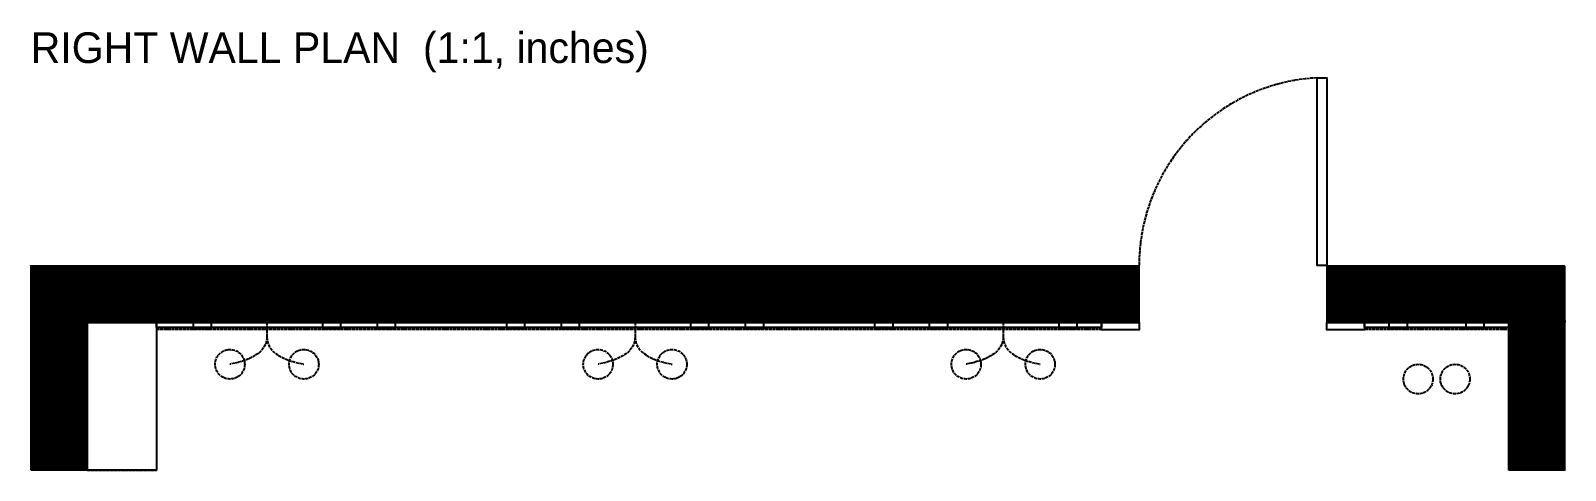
# Model space of a CAD drawing. Header units: inches. Extents: x 0 to 653, y -9 to 117.
# Drawn here: x 274.6 to 519.8, y 0 to 70.2 of the extents above; entities that cross this region are included whole.
import ezdxf

# ---------------------------------------------------------------- set-up
doc = ezdxf.new("R2010")
doc.units = ezdxf.units.IN
doc.header["$MEASUREMENT"] = 0
doc.linetypes.add('DASHED', pattern=[0.6, 0.5, -0.1])
doc.layers.add('Right wall plan', color=7, linetype='Continuous')
doc.layers.add('Right wall plan hatch', color=8, linetype='Continuous')

msp = doc.modelspace()

# ---------------------------------------------------------------- hatches: boundary and pattern name
at = {"layer": 'Right wall plan hatch'}
h = msp.add_hatch(dxfattribs=at)
h.set_pattern_fill('ANSI31', scale=0.15748031)
h.paths.add_polyline_path([(274.64, 32.68), (451.69, 32.68), (451.69, 23.62), (274.64, 23.62), (274.64, 32.68)])
h = msp.add_hatch(dxfattribs=at)
h.set_pattern_fill('ANSI31', scale=0.15748031)
h.paths.add_polyline_path([(274.64, 32.68), (283.7, 32.68), (283.7, 0), (274.64, 0), (274.64, 32.68)])
h = msp.add_hatch(dxfattribs=at)
h.set_pattern_fill('ANSI31', scale=0.15748031)
h.paths.add_polyline_path([(481.69, 32.68), (519.76, 32.68), (519.76, 23.62), (481.69, 23.62), (481.69, 32.68)])
h = msp.add_hatch(dxfattribs=at)
h.set_pattern_fill('ANSI31', scale=0.15748031)
h.paths.add_polyline_path([(510.7, 32.68), (519.76, 32.68), (519.76, 0), (510.7, 0), (510.7, 32.68)])

# ---------------------------------------------------------------- linework, layer by layer
at = {"layer": 'Right wall plan', "linetype": 'DASHED'}
for p, q in [((294.72, 22.52), (445.67, 22.52)), ((487.71, 22.52), (510.7, 22.52)), ((283.7, 0), (294.72, 0))]:
    msp.add_line(p, q, dxfattribs=at)
at = {"layer": 'Right wall plan'}
for points in [[(480.11, 62.68), (481.69, 62.68), (481.69, 32.68), (480.11, 32.68), (480.11, 62.68)], [(283.7, 0), (283.7, 23.62), (451.69, 23.62), (451.69, 32.68)], [(481.69, 32.68), (481.69, 23.62), (510.7, 23.62), (510.7, 0)], [(283.7, 23.62), (294.72, 23.62), (294.72, 0), (283.7, 0), (283.7, 23.62)], [(294.72, 23.62), (445.67, 23.62), (445.67, 22.83), (294.72, 22.83), (294.72, 23.62)], [(300.63, 23.62), (303.46, 23.62), (303.46, 22.6), (300.63, 22.6), (300.63, 23.62)], [(321.29, 23.62), (324.12, 23.62), (324.12, 22.6), (321.29, 22.6), (321.29, 23.62)], [(330.03, 23.62), (332.86, 23.62), (332.86, 22.6), (330.03, 22.6), (330.03, 23.62)], [(350.69, 23.62), (353.52, 23.62), (353.52, 22.6), (350.69, 22.6), (350.69, 23.62)], [(359.43, 23.62), (362.26, 23.62), (362.26, 22.6), (359.43, 22.6), (359.43, 23.62)], [(380.09, 23.62), (382.93, 23.62), (382.93, 22.6), (380.09, 22.6), (380.09, 23.62)], [(388.83, 23.62), (391.67, 23.62), (391.67, 22.6), (388.83, 22.6), (388.83, 23.62)], [(409.49, 23.62), (412.33, 23.62), (412.33, 22.6), (409.49, 22.6), (409.49, 23.62)], [(418.23, 23.62), (421.07, 23.62), (421.07, 22.6), (418.23, 22.6), (418.23, 23.62)], [(438.89, 23.62), (441.73, 23.62), (441.73, 22.6), (438.89, 22.6), (438.89, 23.62)], [(445.67, 23.62), (451.69, 23.62), (451.69, 22.44), (445.67, 22.44), (445.67, 23.62)], [(481.69, 23.62), (487.71, 23.62), (487.71, 22.44), (481.69, 22.44), (481.69, 23.62)], [(487.71, 23.62), (510.7, 23.62), (510.7, 22.83), (487.71, 22.83), (487.71, 23.62)], [(491.65, 23.62), (494.48, 23.62), (494.48, 22.6), (491.65, 22.6), (491.65, 23.62)], [(503.93, 23.62), (506.77, 23.62), (506.77, 22.6), (503.93, 22.6), (503.93, 23.62)]]:
    msp.add_lwpolyline(points, dxfattribs=at)
at = {"layer": 'Right wall plan', "linetype": 'DASHED'}
for points in [[(312.37, 23.62), (312.37, 21.26)], [(371.18, 23.62), (371.18, 21.26)], [(429.98, 23.62), (429.98, 21.26)]]:
    msp.add_lwpolyline(points, dxfattribs=at)
for centre in [(306.47, 16.93), (318.28, 16.93), (365.27, 16.93), (377.08, 16.93), (424.07, 16.93), (435.89, 16.93), (496.26, 14.57), (502.16, 14.57)]:
    msp.add_circle(centre, 2.36, dxfattribs=at)
msp.add_open_spline([(480.11, 62.68), (475.03, 62.41), (470.09, 60.85), (465.78, 58.15), (461.46, 55.45), (457.9, 51.69), (455.44, 47.24), (452.97, 42.78), (451.68, 37.77), (451.69, 32.68)], degree=3, knots=[0, 0, 0, 0, 1, 1, 1, 2, 2, 2, 3, 3, 3, 3], dxfattribs=at)
for points in [[(312.37, 21.26), (312.37, 19.16), (310.41, 17.72), (306.47, 16.93)], [(312.37, 21.26), (312.37, 19.16), (314.34, 17.72), (318.28, 16.93)], [(371.18, 21.26), (371.18, 19.16), (369.21, 17.72), (365.27, 16.93)], [(371.18, 21.26), (371.18, 19.16), (373.15, 17.72), (377.08, 16.93)], [(429.98, 21.26), (429.98, 19.16), (428.01, 17.72), (424.07, 16.93)], [(429.98, 21.26), (429.98, 19.16), (431.95, 17.72), (435.89, 16.93)]]:
    msp.add_open_spline(points, degree=3, dxfattribs=at)

# ---------------------------------------------------------------- texts
at = {"layer": 'LABELS'}
msp.add_text('RIGHT WALL PLAN  (1:1, inches)', height=4.9024, dxfattribs=at).set_placement((274.64, 65.04))

doc.saveas('drawing.dxf')
